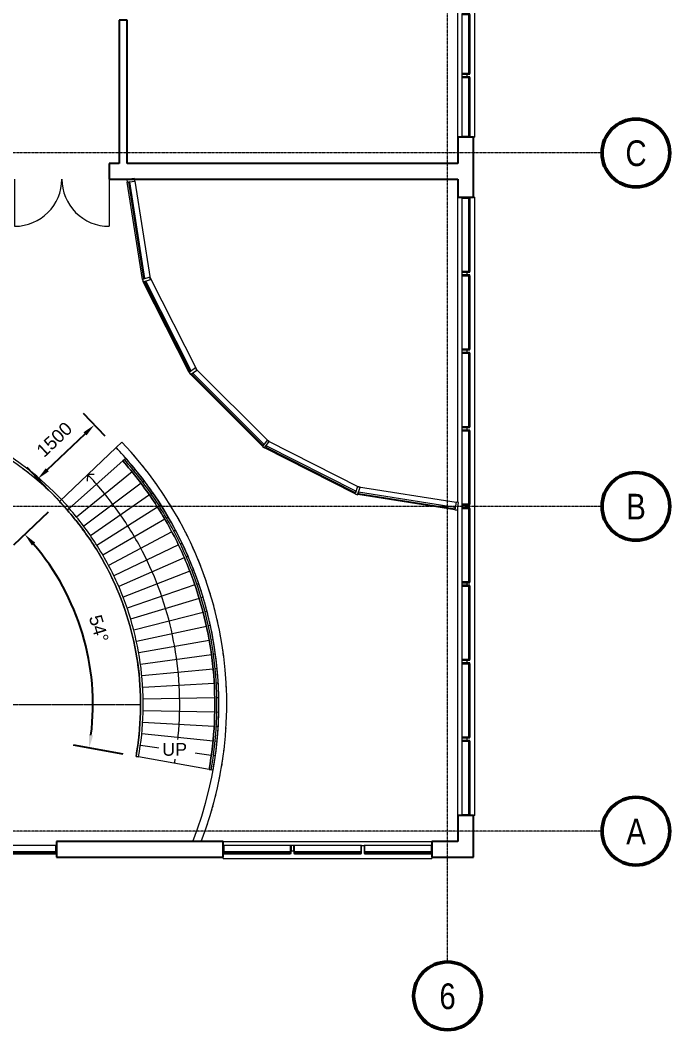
# Model space of a CAD drawing. Header units: millimetres. Extents: x -12805 to 29056, y -26186 to 10516.
# Drawn here: x 16602 to 29056, y -26186 to -6834 of the extents above; entities that cross this region are included whole.
import ezdxf

# ---------------------------------------------------------------- set-up
doc = ezdxf.new("R2010")
doc.units = ezdxf.units.MM
doc.linetypes.add('CENTER2', pattern=[1.125, 0.75, -0.125, 0.125, -0.125])
doc.linetypes.add('Grid Line', pattern=[21, 12, -3, 3, -3])
for name, color, linetype, lineweight in [('A-G22-M-FloorOutline', 6, 'Continuous', 15), ('A-G23-M-StairHandrail', 1, 'Continuous', 15), ('A-G23-M-Stairs', 5, 'Continuous', 15), ('A-G25-M-Walls', 250, 'Continuous', 15), ('A-G252-M-WallsInternal', 250, 'Continuous', 15), ('A-G321-M-WindowCills', 3, 'Continuous', 15), ('A-G321-M-Windows', 6, 'Continuous', 15), ('A-G322-M-Doors', 1, 'Continuous', 15), ('A-Z042-M-GridLines', 1, 'Continuous', 5), ('A-Z221-T-Text', 1, 'Continuous', 15), ('A-Z23-D-Dimensions', 7, 'Continuous', 15)]:
    doc.layers.add(name, color=color, linetype=linetype, lineweight=lineweight)
doc.styles.get("Standard").update_dxf_attribs({"font": 'txt.shx'})
doc.styles.add('WF-2.5', font='arial.ttf', dxfattribs={"height": 2.5})
doc.dimstyles.new('WF-Dims', dxfattribs={"dimtxt": 2.5, "dimasz": 2.5, "dimexe": 3, "dimexo": 3, "dimgap": 2, "dimtad": 1, "dimdec": 0, "dimzin": 0, "dimdsep": 46, "dimtxsty": 'WF-2.5', "dimcen": 200, "dimadec": 0, "dimazin": 0, "dimtfac": 1, "dimtdec": 0, "dimtix": 1, "dimtofl": 0, "dimtmove": 0, "dimatfit": 0, "dimfxl": 1, "dimtolj": 1, "dimtzin": 0, "dimarcsym": 0})

# ---------------------------------------------------------------- blocks, each defined once
blk = doc.blocks.new('Curtain Wall Panel - Plain - Curtain Wall Panel - Plain-230647-First Floor')
at = {"layer": 'A-G321-M-Windows', "lineweight": 20}
for p, q in [((-635, 75), (-650, 75)), ((-650, 75), (-650, -75)), ((-635, -75), (-635, 75)), ((635, 75), (635, -75)), ((650, 75), (635, 75)), ((650, -75), (650, 75)), ((-650, -75), (-635, -75)), ((635, -75), (650, -75))]:
    blk.add_line(p, q, dxfattribs=at)
at = {"layer": 'A-G321-M-Windows', "lineweight": 25}
for p, q in [((635, 75), (-635, 75)), ((-635, 75), (-635, 55)), ((-635, 55), (635, 55)), ((635, 55), (635, 75))]:
    blk.add_line(p, q, dxfattribs=at)
at = {"layer": 'A-G321-M-Windows'}
blk.add_line((-635, -75), (635, -75), dxfattribs=at)
blk = doc.blocks.new('Rectangular Mullion - 50 x 250mm-230644-First Floor')
at = {"layer": 'A-G321-M-WindowCills'}
for p, q in [((23171, -22654), (23196, -22654)), ((23171, -22904), (24496, -22904)), ((24496, -22879), (24496, -22904))]:
    blk.add_line(p, q, dxfattribs=at)
blk = doc.blocks.new('Rectangular Mullion - 50 x 250mm-230645-First Floor')
at = {"layer": 'A-G321-M-WindowCills'}
for p, q in [((23146, -22654), (23171, -22654)), ((21821, -22904), (23171, -22904))]:
    blk.add_line(p, q, dxfattribs=at)
blk = doc.blocks.new('Rectangular Mullion - 50 x 250mm-230646-First Floor')
at = {"layer": 'A-G321-M-WindowCills'}
for q in [(20496, -22879), (21821, -22904)]:
    blk.add_line((20496, -22904), q, dxfattribs=at)
blk = doc.blocks.new('Rectangular Mullion - 50 x 100mm-227649-First Floor')
at = {"layer": 'A-G321-M-WindowCills', "lineweight": 20}
for p, q in [((-25, 75), (25, 75)), ((-25, -25), (-25, 75)), ((25, 75), (25, -25)), ((25, -25), (-25, -25))]:
    blk.add_line(p, q, dxfattribs=at)
blk = doc.blocks.new('Curtain Wall Panel - Plain - Curtain Wall Panel - Plain-239387-First Floor')
at = {"layer": 'A-G321-M-Windows', "lineweight": 20}
for p, q in [((-703.75, 75), (-718.75, 75)), ((-718.75, 75), (-718.75, -75)), ((-703.75, -75), (-703.75, 75)), ((703.75, 75), (703.75, -75)), ((718.75, 75), (703.75, 75)), ((718.75, -75), (718.75, 75)), ((-718.75, -75), (-703.75, -75)), ((703.75, -75), (718.75, -75))]:
    blk.add_line(p, q, dxfattribs=at)
at = {"layer": 'A-G321-M-Windows', "lineweight": 25}
for p, q in [((703.75, 75), (-703.75, 75)), ((-703.75, 75), (-703.75, 55)), ((-703.75, 55), (703.75, 55)), ((703.75, 55), (703.75, 75))]:
    blk.add_line(p, q, dxfattribs=at)
at = {"layer": 'A-G321-M-Windows'}
blk.add_line((-703.75, -75), (703.75, -75), dxfattribs=at)
blk = doc.blocks.new('Rectangular Mullion - 50 x 250mm-239384-First Floor')
at = {"layer": 'A-G321-M-WindowCills'}
for p in [(25296, -10229), (25321, -11691)]:
    blk.add_line(p, (25321, -10229), dxfattribs=at)
blk = doc.blocks.new('Rectangular Mullion - 50 x 250mm-239385-First Floor')
at = {"layer": 'A-G321-M-WindowCills'}
blk.add_line((25321, -13179), (25321, -11691), dxfattribs=at)
blk = doc.blocks.new('Rectangular Mullion - 50 x 250mm-239386-First Floor')
at = {"layer": 'A-G321-M-WindowCills'}
for q in [(25321, -20616), (25296, -22079)]:
    blk.add_line((25321, -22079), q, dxfattribs=at)
blk = doc.blocks.new('Curtain Wall Panel - Plain - Curtain Wall Panel - Plain-239518-First Floor')
at = {"layer": 'A-G321-M-Windows', "lineweight": 20}
for p, q in [((-565, 75), (-580, 75)), ((-580, 75), (-580, -75)), ((-565, -75), (-565, 75)), ((565, 75), (565, -75)), ((580, 75), (565, 75)), ((580, -75), (580, 75)), ((-580, -75), (-565, -75)), ((565, -75), (580, -75))]:
    blk.add_line(p, q, dxfattribs=at)
at = {"layer": 'A-G321-M-Windows', "lineweight": 25}
for p, q in [((565, 75), (-565, 75)), ((-565, 75), (-565, 55)), ((-565, 55), (565, 55)), ((565, 55), (565, 75))]:
    blk.add_line(p, q, dxfattribs=at)
at = {"layer": 'A-G321-M-Windows'}
blk.add_line((-565, -75), (565, -75), dxfattribs=at)
blk = doc.blocks.new('Rectangular Mullion - 50 x 250mm-239516-First Floor')
at = {"layer": 'A-G321-M-WindowCills'}
blk.add_line((25321, -5474), (25321, -4264), dxfattribs=at)
blk = doc.blocks.new('Rectangular Mullion - 50 x 250mm-239527-First Floor')
at = {"layer": 'A-G321-M-WindowCills'}
for q in [(25321, -7894), (25296, -9079)]:
    blk.add_line((25321, -9079), q, dxfattribs=at)
blk = doc.blocks.new('Curtain Wall Panel - Plain - Curtain Wall Panel - Plain-240392-First Floor')
at = {"layer": 'A-G321-M-Windows', "lineweight": 20}
for p, q in [((-653.75, 75), (-668.75, 75)), ((-668.75, 75), (-668.75, -75)), ((-653.75, -75), (-653.75, 75)), ((653.75, 75), (653.75, -75)), ((668.75, 75), (653.75, 75)), ((668.75, -75), (668.75, 75)), ((-668.75, -75), (-653.75, -75)), ((653.75, -75), (668.75, -75))]:
    blk.add_line(p, q, dxfattribs=at)
at = {"layer": 'A-G321-M-Windows', "lineweight": 25}
for p, q in [((653.75, 75), (-653.75, 75)), ((-653.75, 75), (-653.75, 55)), ((-653.75, 55), (653.75, 55)), ((653.75, 55), (653.75, 75))]:
    blk.add_line(p, q, dxfattribs=at)
at = {"layer": 'A-G321-M-Windows'}
blk.add_line((-653.75, -75), (653.75, -75), dxfattribs=at)
blk = doc.blocks.new('System Panel - Concept Glazed-259675-First Floor')
at = {"layer": 'A-G321-M-Windows', "lineweight": 20}
for p, q in [((937, 52), (-937, 52)), ((-937, 52), (-937, 27)), ((-937, 27), (937, 27)), ((937, 27), (937, 52))]:
    blk.add_line(p, q, dxfattribs=at)
blk = doc.blocks.new('System Panel - Concept Glazed-259676-First Floor')
at = {"layer": 'A-G321-M-Windows', "lineweight": 20}
for p, q in [((962, 53), (-962, 53)), ((-962, 53), (-962, 27)), ((-962, 27), (962, 27)), ((962, 27), (962, 53))]:
    blk.add_line(p, q, dxfattribs=at)
blk = doc.blocks.new('Rectangular Mullion - Concept 50x150mm-259678-First Floor')
at = {"layer": 'A-G321-M-WindowCills', "lineweight": 20}
for p, q in [((-50, 75), (0, 75)), ((-50, -75), (-50, 75)), ((0, 75), (0, -75)), ((0, -75), (-50, -75))]:
    blk.add_line(p, q, dxfattribs=at)
blk = doc.blocks.new('Rectangular Mullion - Concept 50x150mm-259680-First Floor')
at = {"layer": 'A-G321-M-WindowCills', "lineweight": 20}
for p, q in [((0, 75), (-50, 75)), ((-50, 75), (-50, -75)), ((0, -75), (0, 75)), ((-50, -75), (0, -75))]:
    blk.add_line(p, q, dxfattribs=at)
blk = doc.blocks.new('Rectangular Mullion - Concept 50x150mm-259668-First Floor')
at = {"layer": 'A-G321-M-WindowCills'}
for p, q in [((23088, -15778), (24958, -16072)), ((24934, -16220), (23073, -15928))]:
    blk.add_line(p, q, dxfattribs=at)
blk = doc.blocks.new('Rectangular Mullion - Concept 50x150mm-259669-First Floor')
at = {"layer": 'A-G321-M-WindowCills'}
for p, q in [((21350, -14894), (23100, -15782)), ((23025, -15912), (21289, -15031))]:
    blk.add_line(p, q, dxfattribs=at)
blk = doc.blocks.new('Rectangular Mullion - Concept 50x150mm-259670-First Floor')
at = {"layer": 'A-G321-M-WindowCills'}
for p, q in [((18947, -11802), (18654, -9940)), ((18802, -9917), (19096, -11786))]:
    blk.add_line(p, q, dxfattribs=at)
blk = doc.blocks.new('Rectangular Mullion - Concept 50x150mm-259672-First Floor')
at = {"layer": 'A-G321-M-WindowCills', "lineweight": 20}
for p, q in [((-25, 75), (25, 75)), ((-25, -75), (-25, 75)), ((25, 75), (25, -75)), ((25, -75), (-25, -75))]:
    blk.add_line(p, q, dxfattribs=at)
blk = doc.blocks.new('Concept Dbl Door - 1810 x 2110mm-248273-First Floor')
at = {"layer": 'A-G322-M-Doors'}
for p, q in [((-905, 150), (-905, 1055)), ((905, 150), (905, 1055))]:
    blk.add_line(p, q, dxfattribs=at)
for centre, start, end in [((-905, 150), 360, 90), ((905, 150), 90, 180)]:
    blk.add_arc(centre, 905, start, end, dxfattribs=at)
blk = doc.blocks.new('Railing - Railing-257075-First Floor')
at = {"layer": 'A-G23-M-StairHandrail'}
for p, q in [((18600, -15255), (18570, -15282)), ((18570, -15282), (18600, -15255)), ((20223, -21198), (20263, -21205)), ((20263, -21205), (20223, -21198))]:
    blk.add_line(p, q, dxfattribs=at)
for points in [[(18570, -15282), (18770, -15509), (19141, -15989), (19601, -16774), (19956, -17611), (20201, -18488), (20331, -19388), (20345, -20298), (20277, -20900), (20223, -21198)], [(20223, -21198), (20277, -20900), (20345, -20298), (20331, -19388), (20201, -18488), (19956, -17611), (19601, -16774), (19141, -15989), (18770, -15509), (18570, -15282)], [(20263, -21205), (20316, -20906), (20385, -20300), (20371, -19385), (20240, -18479), (19994, -17598), (19636, -16756), (19174, -15966), (18801, -15483), (18600, -15255)], [(20263, -21205), (20316, -20906), (20385, -20300), (20371, -19385), (20240, -18479), (19994, -17598), (19636, -16756), (19174, -15966), (18801, -15483), (18600, -15255)]]:
    blk.add_open_spline(points, degree=3, dxfattribs=at)
blk = doc.blocks.new('Railing - Railing-257079-First Floor')
at = {"layer": 'A-G23-M-StairHandrail'}
for p, q in [((17503, -16222), (17540, -16189)), ((17507, -16218), (17503, -16222)), ((18823, -20947), (18872, -20956)), ((18872, -20956), (18823, -20947))]:
    blk.add_line(p, q, dxfattribs=at)
for points in [[(17503, -16222), (17689, -16434), (18030, -16885), (18435, -17630), (18724, -18428), (18890, -19260), (18930, -20107), (18872, -20670), (18823, -20947)], [(18823, -20947), (18872, -20670), (18930, -20107), (18890, -19260), (18724, -18428), (18435, -17630), (18030, -16885), (17689, -16434), (17503, -16222)], [(18872, -20956), (18922, -20676), (18980, -20108), (18940, -19254), (18772, -18415), (18480, -17610), (18072, -16858), (17728, -16402), (17540, -16189)], [(18872, -20956), (18922, -20676), (18980, -20108), (18940, -19254), (18772, -18415), (18480, -17610), (18072, -16858), (17728, -16402), (17540, -16189)]]:
    blk.add_open_spline(points, degree=3, dxfattribs=at)
blk = doc.blocks.new('Grid - AEC-Grid_Head_Circle-202168-First Floor')
at = {"layer": 'A-Z042-M-GridLines', "lineweight": 50}
blk.add_circle((0, 0), 6.5, dxfattribs=at)
blk = doc.blocks.new('*D220')
at = {"layer": 'A-Z23-D-Dimensions', "color": 0, "lineweight": -2, "transparency": 16777216}
for p, q in [((18233, -14808), (17819, -14373)), ((17121, -15453), (17845, -14763)), ((17147, -15842), (16733, -15408))]:
    blk.add_line(p, q, dxfattribs=at)
at = {"layer": 'A-Z23-D-Dimensions', "color": 0, "transparency": 16777216}
for points in [[(17816, -14733), (17874, -14793), (18026, -14591)], [(17092, -15423), (17150, -15483), (16940, -15625)]]:
    blk.add_solid(points, dxfattribs=at)
at = {"layer": 'Defpoints', "color": 0, "transparency": 16777216}
for p in [(18026, -14591), (18439, -15025), (17354, -16059)]:
    blk.add_point(p, dxfattribs=at)
at = {"layer": 'A-Z23-D-Dimensions', "color": 0, "transparency": 16777216, "insert": (17257, -14871), "char_height": 250, "attachment_point": 5, "rotation": 43.6198, "style": 'WF-2.5'}
blk.add_mtext('\\A1;1500', dxfattribs=at)
blk = doc.blocks.new('*D221')
at = {"layer": 'A-Z23-D-Dimensions', "color": 0, "lineweight": -2, "transparency": 16777216}
for p, q in [((17136, -16266), (16474, -16898)), ((18577, -20903), (17627, -20733))]:
    blk.add_line(p, q, dxfattribs=at)
blk.add_arc((13269, -19952), 4727, 352.8709, 40.5895, dxfattribs=at)
at = {"layer": 'A-Z23-D-Dimensions', "color": 0, "transparency": 16777216}
for points in [[(16828, -16904), (16890, -16848), (16691, -16691)], [(18001, -20545), (17919, -20532), (17922, -20786)]]:
    blk.add_solid(points, dxfattribs=at)
at = {"layer": 'Defpoints', "color": 0, "transparency": 16777216}
for p in [(18439, -15025), (17354, -16059), (17953, -19313), (18872, -20956), (20223, -21198)]:
    blk.add_point(p, dxfattribs=at)
at = {"layer": 'A-Z23-D-Dimensions', "color": 0, "transparency": 16777216, "insert": (18110, -18497), "char_height": 250, "attachment_point": 5, "rotation": 286.7302, "style": 'WF-2.5'}
blk.add_mtext('\\A1;54°', dxfattribs=at)
blk = doc.blocks.new('*U222')
at = {"layer": 'A-Z23-D-Dimensions', "color": 0, "linetype": 'CENTER2', "transparency": 16777216}
for p, q in [((0, 1130), (0, 5648)), ((-5648, 0), (-1130, 0)), ((1130, 0), (5648, 0)), ((0, -5648), (0, -1130))]:
    blk.add_line(p, q, dxfattribs=at)
at = {"layer": 'A-Z23-D-Dimensions', "color": 0, "linetype": 'Continuous', "transparency": 16777216}
for p, q in [((0, -565), (0, 565)), ((-565, 0), (565, 0))]:
    blk.add_line(p, q, dxfattribs=at)

msp = doc.modelspace()

# ---------------------------------------------------------------- linework, layer by layer
at = {"layer": 'A-G22-M-FloorOutline'}
for centre, radius, start, end in [((13264.7, -19952.1), 7297.7, 40.43724, 41.24148), ((13269.6, -19951.9), 5647.7, 51.82741, 53.18343), ((13264.7, -19952.1), 7297.7, 37.94024, 38.88742), ((13269.6, -19951.9), 5647.7, 49.15361, 50.51662), ((13264.7, -19952.1), 7297.7, 35.52348, 36.53329), ((13269.6, -19951.9), 5647.7, 46.48815, 47.84992), ((13264.7, -19952.1), 7297.7, 33.13446, 34.17907), ((13269.6, -19951.9), 5647.7, 43.82267, 45.18333), ((13264.7, -19952.1), 7297.7, 30.75827, 31.82476), ((13264.7, -19952.1), 7297.7, 28.38906, 29.47035), ((13264.7, -19952.1), 7297.7, 26.02407, 27.11582), ((13264.7, -19952.1), 7297.7, 23.66182, 24.76115), ((13264.7, -19952.1), 7297.7, 21.30146, 22.40632), ((13264.7, -19952.1), 7297.7, 18.94246, 20.0513), ((13264.7, -19952.1), 7297.7, 16.58445, 17.69606), ((13264.7, -19952.1), 7297.7, 14.22721, 15.34056), ((13264.7, -19952.1), 7297.7, 11.87057, 12.98474), ((13264.7, -19952.1), 7297.7, 9.5144, 10.62853), ((13264.7, -19952.1), 7297.7, 7.1586, 8.27184), ((13264.7, -19952.1), 7297.7, 4.80313, 5.91454), ((13264.7, -19952.1), 7297.7, 2.44791, 3.55647), ((13264.7, -19952.1), 7297.7, 0.09291, 1.19736), ((13264.7, -19952.1), 7297.7, 357.73809, 358.83687), ((13264.7, -19952.1), 7297.7, 355.38343, 356.47444), ((13264.7, -19952.1), 7297.7, 353.02891, 354.10916), ((13264.7, -19952.1), 7297.7, 350.67451, 351.7395), ((13264.7, -19952.1), 7297.7, 348.32021, 349.36252), ((13264.7, -19952.1), 7297.7, 345.966, 346.97196), ((13264.7, -19952.1), 7297.7, 343.61187, 344.55152), ((13264.7, -19952.1), 7297.7, 341.25782, 342.04143)]:
    msp.add_arc(centre, radius, start, end, dxfattribs=at)
at = {"layer": 'A-G23-M-StairHandrail'}
msp.add_line((17507.1, -16218.2), (17544.7, -16185.2), dxfattribs=at)
for radius, end in [(5697.7, 110.27322), (5647.7, 110.45926)]:
    msp.add_arc((13269.6, -19951.9), radius, 41.38315, end, dxfattribs=at)
at = {"layer": 'A-G23-M-Stairs'}
for p, q in [((18439.5, -15024.7), (17353.6, -16059.5)), ((18570.3, -15281.7), (17544.7, -16185.2)), ((18628.2, -15230.6), (18600.3, -15255.2)), ((18808.7, -15443.8), (18779.6, -15467.4)), ((18748.6, -15492.7), (17683.5, -16359.4)), ((18980.7, -15663.8), (18950.6, -15686.5)), ((18918.4, -15710.6), (17820.2, -16535.1)), ((19080, -15934.7), (17950.1, -16715.8)), ((19144, -15890.4), (19112.9, -15912)), ((19232.4, -16165.1), (18073, -16901.3)), ((19298.3, -16123.3), (19266.2, -16143.7)), ((19375.8, -16401.2), (18188.8, -17091.4)), ((19443.4, -16361.9), (19410.4, -16381.1)), ((19509.8, -16642.8), (18297.1, -17285.8)), ((19579.1, -16606.1), (19545.2, -16624.1)), ((19634.4, -16889.4), (18398, -17484.2)), ((19705.1, -16855.4), (19670.4, -16872.1)), ((19749.1, -17140.7), (18490.8, -17686.6)), ((19821.2, -17109.4), (19785.8, -17124.7)), ((19854.1, -17396.2), (18574.8, -17892.7)), ((19927.3, -17367.8), (19891.3, -17381.7)), ((19948.9, -17655.6), (18650.9, -18101.9)), ((20023.3, -17630.1), (19986.7, -17642.6)), ((20033.6, -17918.6), (18718.9, -18313.8)), ((20108.9, -17895.9), (20071.9, -17907.1)), ((20107.9, -18184.6), (18778.8, -18528.1)), ((20184.1, -18165), (20146.6, -18174.6)), ((20171.8, -18453.4), (18830.5, -18744.6)), ((20248.6, -18436.7), (20210.9, -18444.9)), ((20225.1, -18724.4), (18873.8, -18962.9)), ((20302.6, -18710.8), (20264.5, -18717.5)), ((20267.9, -18997.3), (18908.8, -19182.7)), ((20345.7, -18986.7), (20307.5, -18991.9)), ((20300, -19271.7), (18934.3, -19403.8)), ((20378, -19264.2), (20339.8, -19267.9)), ((20399.4, -19542.7), (20361.2, -19544.8)), ((20321.3, -19547.1), (18950.9, -19625.8)), ((20331.9, -19823.2), (18959, -19848.2)), ((20409.8, -19821.8), (20371.8, -19822.5)), ((20331.6, -20099.4), (18958.6, -20070.8)), ((20409.3, -20101.1), (20371.6, -20100.3)), ((20320.7, -20375.5), (18949.6, -20293.2)), ((20398, -20380.1), (20360.6, -20377.9)), ((20298.9, -20650.9), (18932.2, -20515)), ((20375.9, -20658.6), (20338.7, -20654.9)), ((20266.4, -20925.3), (18906.3, -20736.1)), ((20223.3, -21198.2), (18872, -20956)), ((20343, -20935.9), (20306, -20930.8)), ((20299.2, -21211.8), (20262.6, -21205.2))]:
    msp.add_line(p, q, dxfattribs=at)
for points in [[(18980.7, -15663.8), (18813, -15440.4), (18632.1, -15226.8), (18439.5, -15024.7)], [(17536, -16260.4), (17476.8, -16192), (17416, -16125), (17353.6, -16059.5)], [(17722.3, -16487.5), (17684.8, -16439.3), (17645.5, -16392.5), (17605.4, -16346.5)], [(17898.7, -16727), (17863.9, -16676.9), (17827, -16628.5), (17788.9, -16581)], [(18068.7, -16985.8), (18033.8, -16929.5), (17998.8, -16873.1), (17962, -16818.1)], [(19821.2, -17109.4), (19784.1, -17024), (19744.9, -16939.7), (19704.2, -16856)], [(18259.3, -17319), (18214.1, -17233.4), (18168.3, -17147.6), (18119.8, -17063.5)], [(19937.4, -17394), (19900.7, -17298.3), (19861.3, -17203.8), (19819.9, -17110.3)], [(18504.7, -17849.2), (18480.2, -17788.2), (18454.3, -17727.8), (18427.5, -17667.8)], [(20184.1, -18165), (20146.6, -18020), (20105.1, -17875.9), (20058.7, -17733.5)], [(18607.1, -18124.5), (18587.3, -18066.8), (18566.3, -18009.7), (18544.4, -17952.9)], [(18772.4, -18708.2), (18757.8, -18643.6), (18742.3, -18579.3), (18725.5, -18515.2)], [(20378, -19264.2), (20351.1, -18986.1), (20307.3, -18710), (20248.5, -18436.8)], [(18844.4, -19086), (18829.5, -18990.2), (18812.4, -18894.5), (18792.9, -18799.5)], [(18904, -19666.6), (18900.7, -19600.9), (18896.2, -19535.3), (18890.5, -19469.7)], [(20399.5, -19542.6), (20398.1, -19518.2), (20396.6, -19493.8), (20394.9, -19469.5)], [(20409.4, -19792), (20407.6, -19708.8), (20404.3, -19625.7), (20399.5, -19542.6)], [(18911.2, -19960.4), (18911.3, -19899.4), (18910.4, -19838.4), (18908.4, -19777.5)], [(20410, -19820.6), (20410, -19819.9), (20410, -19819.1), (20410, -19818.3)], [(18902.9, -20258.1), (18906.2, -20197.1), (18908.6, -20136), (18909.9, -20075)], [(18877.7, -20565.7), (18884.9, -20500.1), (18891, -20434.3), (18895.9, -20368.5)], [(18822.8, -20947.2), (18839.9, -20851.7), (18854.5, -20755.7), (18866.7, -20659.3)], [(20343.1, -20936), (20355.9, -20843.7), (20367, -20751.3), (20376.2, -20658.6)], [(20299.2, -21211.8), (20315.7, -21120.2), (20330.3, -21028.2), (20343.1, -20936)]]:
    msp.add_open_spline(points, degree=3, dxfattribs=at)
for points, knots in [([(19144, -15890.4), (19113.8, -15846.7), (19060.5, -15770.2), (19003.8, -15696.5), (18979, -15665.3)], [21.3318004, 21.3318004, 21.3318004, 21.3318004, 21.9412252, 22.3982083, 22.3982083, 22.3982083, 22.3982083]), ([(19705, -16855.4), (19658.9, -16759.5), (19488.5, -16428.7), (19302.6, -16103.3), (19147.6, -15887.5)], [17.065378, 17.065378, 17.065378, 17.065378, 18.2843543, 21.3317482, 21.3317482, 21.3317482, 21.3317482]), ([(18388.8, -17580.8), (18377.2, -17555.7), (18335.6, -17468.2), (18293.4, -17380.7), (18262.3, -17318.5)], [14.1655156, 14.1655156, 14.1655156, 14.1655156, 14.5069042, 15.3602515, 15.3602515, 15.3602515, 15.3602515]), ([(20053.6, -17720.3), (20022.9, -17627), (19985.3, -17518.9), (19944.3, -17412.2), (19938.5, -17397.2)], [13.5022885, 13.5022885, 13.5022885, 13.5022885, 14.6274834, 14.8121789, 14.8121789, 14.8121789, 14.8121789]), ([(20248.6, -18436.7), (20243, -18410.7), (20222.7, -18319.8), (20200.8, -18229.3), (20184.4, -18164.8)], [10.6658765, 10.6658765, 10.6658765, 10.6658765, 10.9706126, 11.7324131, 11.7324131, 11.7324131, 11.7324131]), ([(18696.1, -18408.7), (18688.4, -18381.6), (18671.3, -18323), (18653, -18264.8), (18642.8, -18233.5)], [10.53372736, 10.53372736, 10.53372736, 10.53372736, 10.88017818, 11.28629823, 11.28629823, 11.28629823, 11.28629823]), ([(18881.7, -19375.3), (18875.3, -19313.2), (18863.7, -19216.9), (18849.9, -19120.8), (18844.7, -19086.6)], [6.4842069, 6.4842069, 6.4842069, 6.4842069, 7.2534521, 7.6801258, 7.6801258, 7.6801258, 7.6801258]), ([(20393.1, -19443.7), (20389.8, -19397), (20384.9, -19337.2), (20379.3, -19277.4), (20378, -19264.2)], [6.77824134, 6.77824134, 6.77824134, 6.77824134, 7.31374172, 7.46609844, 7.46609844, 7.46609844, 7.46609844]), ([(20376.2, -20658.6), (20389.3, -20526.2), (20409.2, -20247.5), (20412.8, -19968), (20410.2, -19821.7)], [2.1334228, 2.1334228, 2.1334228, 2.1334228, 3.6568709, 5.3329307, 5.3329307, 5.3329307, 5.3329307])]:
    msp.add_open_spline(points, degree=3, knots=knots, dxfattribs=at)
at = {"layer": 'A-G25-M-Walls'}
for p, q in [((24995.5, -9078.8), (24995.5, -3078.8)), ((24995.5, -16077.9), (24995.5, -10228.8)), ((24995.5, -22078.8), (24995.5, -16153.6)), ((20495.5, -22578.8), (24495.5, -22578.8))]:
    msp.add_line(p, q, dxfattribs=at)
at = {"layer": 'A-G25-M-Walls', "lineweight": 25}
for p, q in [((24995.5, -9078.8), (24995.5, -9578.8)), ((25295.5, -9078.8), (24995.5, -9078.8)), ((25295.5, -10228.8), (25295.5, -9078.8)), ((24995.5, -9878.8), (24995.5, -10228.8)), ((24995.5, -10228.8), (25295.5, -10228.8)), ((24995.5, -22078.8), (24995.5, -22578.8)), ((25295.5, -22078.8), (24995.5, -22078.8)), ((25295.5, -22878.8), (25295.5, -22078.8)), ((20495.5, -22578.8), (17295.5, -22578.8)), ((17295.5, -22578.8), (17295.5, -22878.8)), ((20495.5, -22878.8), (20495.5, -22578.8)), ((24995.5, -22578.8), (24495.5, -22578.8)), ((24495.5, -22578.8), (24495.5, -22878.8)), ((17295.5, -22878.8), (20495.5, -22878.8)), ((24495.5, -22878.8), (25295.5, -22878.8))]:
    msp.add_line(p, q, dxfattribs=at)
at = {"layer": 'A-G252-M-WallsInternal', "lineweight": 25}
for p, q in [((18500.7, -6833.8), (18500.7, -9578.8)), ((18650.7, -6833.8), (18500.7, -6833.8)), ((18650.7, -9578.8), (18650.7, -6833.8)), ((18500.7, -9578.8), (18305.5, -9578.8)), ((18305.5, -9578.8), (18305.5, -9878.8)), ((24995.5, -9578.8), (18650.7, -9578.8)), ((18305.5, -9878.8), (24995.5, -9878.8))]:
    msp.add_line(p, q, dxfattribs=at)
at = {"layer": 'A-G252-M-WallsInternal'}
msp.add_line((18549.6, -14919.5), (18439.5, -15024.7), dxfattribs=at)
for centre, radius, start, end in [((13266.6, -19953.9), 7145.3, 338.44714, 43.61821), ((13264.7, -19952.1), 7297.7, 338.90382, 43.59911)]:
    msp.add_arc(centre, radius, start, end, dxfattribs=at)
at = {"layer": 'A-Z042-M-GridLines', "linetype": 'Grid Line'}
for p, q in [((24795.5, -24886.2), (24795.5, 9216.1)), ((27756.4, -9378.8), (-11505.3, -9378.8)), ((27756.4, -16153.8), (9118.1, -16153.8)), ((27756.4, -22378.8), (9118.1, -22378.8))]:
    msp.add_line(p, q, dxfattribs=at)
at = {"layer": 'A-Z221-T-Text'}
for p in [(17893.5, -15667.1), (18021.5, -15545.1)]:
    msp.add_line(p, (17896.5, -15542.1), dxfattribs=at)
msp.add_open_spline([(19561, -21079.5), (19611.4, -20798.4), (19674.4, -20229), (19654, -19370.2), (19518.9, -18521.8), (19271.6, -17699.1), (18916.5, -16916.8), (18460.1, -16189.1), (18093.5, -15748.8), (17896.5, -15542.1)], degree=3, dxfattribs=at)

# ---------------------------------------------------------------- block references
at = {"layer": 'A-G23-M-StairHandrail'}
for name in ['Railing - Railing-257075-First Floor', 'Railing - Railing-257079-First Floor']:
    msp.add_blockref(name, (0, 0), dxfattribs=at)
at = {"layer": 'A-G321-M-WindowCills'}
for name, p in [('Rectangular Mullion - 50 x 250mm-239516-First Floor', (0, -2420)), ('Rectangular Mullion - 50 x 250mm-239527-First Floor', (0, 0)), ('Rectangular Mullion - Concept 50x150mm-259670-First Floor', (0, 0)), ('Rectangular Mullion - 50 x 250mm-239384-First Floor', (0, 0)), ('Rectangular Mullion - 50 x 250mm-239385-First Floor', (0, 0)), ('Rectangular Mullion - 50 x 250mm-239385-First Floor', (0, -1487.5)), ('Rectangular Mullion - 50 x 250mm-239385-First Floor', (0, -2975)), ('Rectangular Mullion - Concept 50x150mm-259669-First Floor', (0, 0)), ('Rectangular Mullion - Concept 50x150mm-259668-First Floor', (0, 0)), ('Rectangular Mullion - 50 x 250mm-239385-First Floor', (0, -4462.5)), ('Rectangular Mullion - 50 x 250mm-239385-First Floor', (0, -5950)), ('Rectangular Mullion - 50 x 250mm-239385-First Floor', (0, -7437.5)), ('Rectangular Mullion - 50 x 250mm-239386-First Floor', (0, 0)), ('Rectangular Mullion - 50 x 250mm-230645-First Floor', (0, 0)), ('Rectangular Mullion - 50 x 250mm-230644-First Floor', (0, 0)), ('Rectangular Mullion - 50 x 250mm-230646-First Floor', (0, 0))]:
    msp.add_blockref(name, p, dxfattribs=at)
at = {"layer": 'A-G321-M-WindowCills', "extrusion": (0, 0, -1)}
for name, p, rotation in [('Rectangular Mullion - 50 x 100mm-227649-First Floor', (-25145.5, -7893.8), 270.0000000000001), ('Rectangular Mullion - Concept 50x150mm-259678-First Floor', (-18720.5, -9878.8), 81.06935853028702), ('Rectangular Mullion - Concept 50x150mm-259672-First Floor', (-19023, -11803.4), 72.13871706057422), ('Rectangular Mullion - 50 x 100mm-227649-First Floor', (-25145.5, -11691.3), 270.0000000000001), ('Rectangular Mullion - 50 x 100mm-227649-First Floor', (-25145.5, -13178.8), 270.0000000000001), ('Rectangular Mullion - Concept 50x150mm-259672-First Floor', (-19916, -13563), 54.04632602357008), ('Rectangular Mullion - 50 x 100mm-227649-First Floor', (-25145.5, -14666.3), 270.0000000000001), ('Rectangular Mullion - Concept 50x150mm-259672-First Floor', (-21311.2, -14958.3), 35.95393498656598), ('Rectangular Mullion - Concept 50x150mm-259672-First Floor', (-23070.9, -15851.4), 17.86154394956155), ('Rectangular Mullion - 50 x 100mm-227649-First Floor', (-25145.5, -16153.8), 270.0000000000001), ('Rectangular Mullion - 50 x 100mm-227649-First Floor', (-25145.5, -17641.3), 270.0000000000001), ('Rectangular Mullion - 50 x 100mm-227649-First Floor', (-25145.5, -19128.8), 270.0000000000001), ('Rectangular Mullion - 50 x 100mm-227649-First Floor', (-25145.5, -20616.3), 270.0000000000001)]:
    msp.add_blockref(name, p, dxfattribs=dict(at, rotation=rotation))
at = {"layer": 'A-G321-M-WindowCills'}
for name, p, rotation in [('Rectangular Mullion - Concept 50x150mm-259669-First Floor', (10653.6, 12851.7), 323.8152179259916), ('Rectangular Mullion - Concept 50x150mm-259669-First Floor', (4303.7, 7273.9), 341.9076089629958), ('Rectangular Mullion - Concept 50x150mm-259680-First Floor', (24995.5, -16153.8), 351.0690975201525)]:
    msp.add_blockref(name, p, dxfattribs=dict(at, rotation=rotation))
at = {"layer": 'A-G321-M-WindowCills', "extrusion": (0, 0, -1)}
msp.add_blockref('Rectangular Mullion - 50 x 100mm-227649-First Floor', (-21820.5, -22728.8), dxfattribs=at)
at = {"layer": 'A-G321-M-Windows'}
for name, p, rotation in [('Curtain Wall Panel - Plain - Curtain Wall Panel - Plain-239518-First Floor', (25145.5, -7288.8), 269.9999999999999), ('Curtain Wall Panel - Plain - Curtain Wall Panel - Plain-239518-First Floor', (25145.5, -8498.8), 269.9999999999999), ('System Panel - Concept Glazed-259675-First Floor', (18873.7, -10853.5), 98.93064146971297), ('Curtain Wall Panel - Plain - Curtain Wall Panel - Plain-239387-First Floor', (25145.5, -10947.6), 269.9999999999999), ('Curtain Wall Panel - Plain - Curtain Wall Panel - Plain-239387-First Floor', (25145.5, -12435.1), 269.9999999999999), ('System Panel - Concept Glazed-259676-First Floor', (19469.5, -12683.2), 116.9074784579281), ('Curtain Wall Panel - Plain - Curtain Wall Panel - Plain-239387-First Floor', (25145.5, -13922.6), 269.9999999999999), ('System Panel - Concept Glazed-259676-First Floor', (20613.6, -14260.7), 134.9998694949325), ('Curtain Wall Panel - Plain - Curtain Wall Panel - Plain-239387-First Floor', (25145.5, -15410.1), 269.9999999999999), ('System Panel - Concept Glazed-259676-First Floor', (22191.1, -15404.8), 153.0922605319366), ('System Panel - Concept Glazed-259675-First Floor', (24020.8, -16000.6), 171.0690975201525), ('Curtain Wall Panel - Plain - Curtain Wall Panel - Plain-239387-First Floor', (25145.5, -16897.6), 269.9999999999999), ('Curtain Wall Panel - Plain - Curtain Wall Panel - Plain-239387-First Floor', (25145.5, -18385.1), 269.9999999999999), ('Curtain Wall Panel - Plain - Curtain Wall Panel - Plain-239387-First Floor', (25145.5, -19872.6), 269.9999999999999), ('Curtain Wall Panel - Plain - Curtain Wall Panel - Plain-239387-First Floor', (25145.5, -21360.1), 269.9999999999999), ('Curtain Wall Panel - Plain - Curtain Wall Panel - Plain-240392-First Floor', (16626.8, -22728.8), 180), ('Curtain Wall Panel - Plain - Curtain Wall Panel - Plain-230647-First Floor', (21145.5, -22728.8), 180), ('Curtain Wall Panel - Plain - Curtain Wall Panel - Plain-230647-First Floor', (22495.5, -22728.8), 180), ('Curtain Wall Panel - Plain - Curtain Wall Panel - Plain-230647-First Floor', (23845.5, -22728.8), 180)]:
    msp.add_blockref(name, p, dxfattribs=dict(at, rotation=rotation))
at = {"layer": 'A-G322-M-Doors', "rotation": 180}
msp.add_blockref('Concept Dbl Door - 1810 x 2110mm-248273-First Floor', (17400.5, -9728.8), dxfattribs=at)
at = {"layer": 'A-Z042-M-GridLines', "lineweight": 50, "xscale": 99.99999999999993, "yscale": 99.99999999999993, "zscale": 99.99999999999993, "rotation": 89.99999999999982}
for p in [(28406.4, -9378.8), (28406.4, -16153.8), (28406.4, -22378.8)]:
    msp.add_blockref('Grid - AEC-Grid_Head_Circle-202168-First Floor', p, dxfattribs=at)
at = {"layer": 'A-Z042-M-GridLines', "lineweight": 50, "xscale": 99.99999999999993, "yscale": 99.99999999999993, "zscale": 99.99999999999993}
msp.add_blockref('Grid - AEC-Grid_Head_Circle-202168-First Floor', (24795.5, -25536.2), dxfattribs=at)
at = {"layer": 'A-Z23-D-Dimensions', "linetype": 'CENTER2'}
msp.add_blockref('*U222', (13269.6, -19951.9), dxfattribs=at)

# ---------------------------------------------------------------- texts
at = {"layer": 'A-Z042-M-GridLines', "char_height": 491.641, "attachment_point": 2, "line_spacing_factor": 0.968573}
for s, insert, width in [('\\fArial Narrow|b0|i0|c0|p34|;C', (28409, -9137.3), 486), ('\\fArial Narrow|b0|i0|c0|p34|;B', (28409, -15912.3), 450), ('\\fArial Narrow|b0|i0|c0|p34|;A', (28409, -22137.3), 450), ('\\fArial Narrow|b0|i0|c0|p34|;6', (24795.4, -25297.1), 372)]:
    msp.add_mtext(s, dxfattribs=dict(at, insert=insert, width=width))

# ---------------------------------------------------------------- dimensions: what is measured, and where the dimension line sits
at = {"layer": 'A-Z23-D-Dimensions'}
dim = msp.add_aligned_dim(p1=(17353.6, -16059.5), p2=(18439.5, -15024.7), distance=599.6, dimstyle='WF-Dims', dxfattribs=at)
dim.commit()
dim.dimension.update_dxf_attribs({"geometry": '*D220', "text_midpoint": (17256.8, -14870.8)})

# ---------------------------------------------------------------- next in the draw order: texts
at = {"layer": 'A-Z221-T-Text', "insert": (19324.5, -20687.5), "char_height": 245.883, "width": 567.692, "attachment_point": 1, "line_spacing_factor": 0.938532, "bg_fill": 3, "box_fill_scale": 1.25, "bg_fill_color": 0, "bg_fill_transparency": 0}
msp.add_mtext('\\fArial|b0|i0|c0|p34|;UP', dxfattribs=at)

# ---------------------------------------------------------------- next in the draw order: dimensions: what is measured, and where the dimension line sits
at = {"layer": 'A-Z23-D-Dimensions'}
dim = msp.add_angular_dim_2l(base=(17953, -19313.1), line1=((20223.3, -21198.2), (18872, -20956)), line2=((18439.5, -15024.7), (17353.6, -16059.5)), dimstyle='WF-Dims', override={"dimscale": 0}, dxfattribs=at)
dim.commit()
dim.dimension.update_dxf_attribs({"geometry": '*D221', "text_midpoint": (18109.5, -18496.9)})

doc.saveas('drawing.dxf')
